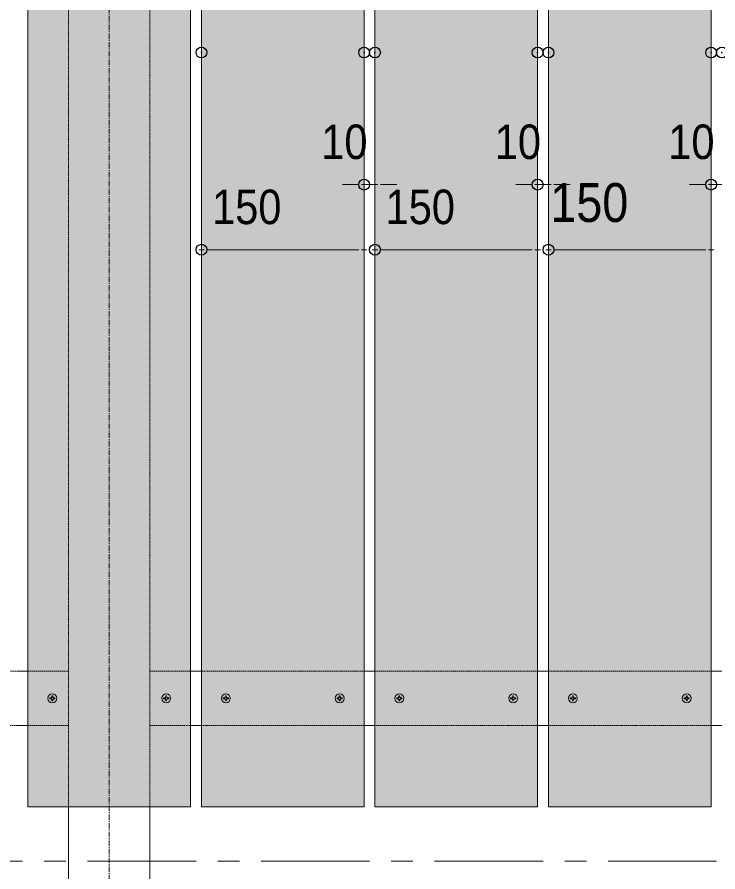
# Model space of a CAD drawing. Units: millimetres, scale not verified. Extents: x -8199 to 8201, y -2963 to 5056.
# Drawn here: x -3160 to -2514, y 921 to 1709 of the extents above; entities that cross this region are included whole.
import ezdxf
from ezdxf.enums import TextEntityAlignment as Align

# ---------------------------------------------------------------- set-up
doc = ezdxf.new("R2010")
doc.units = ezdxf.units.MM
doc.header["$LTSCALE"] = 20
doc.header["$PDMODE"] = 32
doc.header["$PDSIZE"] = 10
doc.linetypes.add('CHAIN1', pattern=[8, 5, -1, 1, -1])
doc.linetypes.add('DASHED1', pattern=[1.8, 1.2, -0.6])
for name, color, linetype, lineweight in [('0-1_一般', 4, 'Continuous', 9), ('0-2_寸法', 7, 'Continuous', 9), ('0-3_0', 7, 'Continuous', 9), ('0-B_ルーバー', 1, 'Continuous', 9)]:
    doc.layers.add(name, color=color, linetype=linetype, lineweight=lineweight)
doc.layers.add('0-4_Defpoints', color=7, linetype='Continuous')
doc.styles.add('Osaka', font='')
doc.styles.get('Osaka').set_extended_font_data('Osaka')

# ---------------------------------------------------------------- blocks, each defined once
blk = doc.blocks.new('グループ-618-1')
at = {"layer": '0-1_一般', "linetype": 'DASHED1'}
for p, q in [((399228.4, -128112), (399978.4, -128112)), ((399978.4, -129112), (399228.4, -129112))]:
    blk.add_line(p, q, dxfattribs=at)
blk = doc.blocks.new('グループ-620-1')
at = {"layer": '0-1_一般'}
blk.add_line((-10.3, 19.2), (-7.1, 47.6), dxfattribs=at)
for points in [[(-19.2, -10.3), (-47.6, -7.1), (-47.6, 7.1), (-19.2, 10.3)], [(-7.1, 47.6), (7.1, 47.6), (10.3, 19.2)], [(19.2, 10.3), (47.6, 7.1), (47.6, -7.1), (19.2, -10.3)], [(10.3, -19.2), (7.1, -47.6), (-7.1, -47.6), (-10.3, -19.2)]]:
    blk.add_lwpolyline(points, dxfattribs=at)
blk.add_circle((0, 0), 82, dxfattribs=at)
for centre, start, end in [((-20.3, 20.3), 276.34019, 353.65981), ((20.3, 20.3), 186.34019, 263.65981), ((-20.3, -20.3), 6.34019, 83.65981), ((20.3, -20.3), 96.34019, 173.65981)]:
    blk.add_arc(centre, 10.1, start, end, dxfattribs=at)
blk = doc.blocks.new('Machine Screw (Metric)-130')
at = {"layer": '0-1_一般'}
blk.add_blockref('グループ-620-1', (0, 0), dxfattribs=at)
blk = doc.blocks.new('グループ-621-1')
at = {"layer": '0-1_一般', "linetype": 'DASHED1'}
for p, q in [((397728.4, -128112), (396978.4, -128112)), ((396978.4, -129112), (397728.4, -129112))]:
    blk.add_line(p, q, dxfattribs=at)
blk = doc.blocks.new('グループ-623-1')
at = {"layer": '0-1_一般'}
blk.add_line((-10.3, 19.2), (-7.1, 47.6), dxfattribs=at)
for points in [[(-19.2, -10.3), (-47.6, -7.1), (-47.6, 7.1), (-19.2, 10.3)], [(-7.1, 47.6), (7.1, 47.6), (10.3, 19.2)], [(19.2, 10.3), (47.6, 7.1), (47.6, -7.1), (19.2, -10.3)], [(10.3, -19.2), (7.1, -47.6), (-7.1, -47.6), (-10.3, -19.2)]]:
    blk.add_lwpolyline(points, dxfattribs=at)
blk.add_circle((0, 0), 82, dxfattribs=at)
for centre, start, end in [((-20.3, 20.3), 276.34019, 353.65981), ((20.3, 20.3), 186.34019, 263.65981), ((-20.3, -20.3), 6.34019, 83.65981), ((20.3, -20.3), 96.34019, 173.65981)]:
    blk.add_arc(centre, 10.1, start, end, dxfattribs=at)
blk = doc.blocks.new('Machine Screw (Metric)-132')
at = {"layer": '0-1_一般'}
blk.add_blockref('グループ-623-1', (0, 0), dxfattribs=at)
blk = doc.blocks.new('グループ-625-1')
at = {"layer": '0-1_一般', "linetype": 'DASHED1'}
blk.add_lwpolyline([(397728.4, -110112), (399228.4, -110112), (399228.4, -130612), (397728.4, -130612)], close=True, dxfattribs=at)
at = {"layer": '0-1_一般'}
blk.add_lwpolyline([(397728.4, -130612), (399228.4, -130612), (399228.4, -136612), (397728.4, -136612)], close=True, dxfattribs=at)
at = {"layer": '0-2_寸法', "linetype": 'CHAIN1'}
blk.add_line((398478.4, -107551.9), (398478.4, -147551.9), dxfattribs=at)
at = {"layer": '0-B_ルーバー'}
blk.add_lwpolyline([(396978.4, -110112), (399978.4, -110112), (399978.4, -130612), (396978.4, -130612)], close=True, dxfattribs=at)
at = {"layer": '0-B_ルーバー', "color": 132}
blk.add_solid([(396978.4, -110112), (396978.4, -130612), (399978.4, -110112), (399978.4, -130612)], dxfattribs=at)
at = {"layer": '0-1_一般'}
for name, p in [('グループ-621-1', (0, 0)), ('グループ-618-1', (0, 0)), ('Machine Screw (Metric)-132', (397428.5, -128612))]:
    blk.add_blockref(name, p, dxfattribs=at)
at = {"layer": '0-1_一般', "xscale": -1}
blk.add_blockref('Machine Screw (Metric)-130', (399528.4, -128612), dxfattribs=at)
blk = doc.blocks.new('グループ-660-1')
at = {"layer": '0-1_一般'}
for p, q in [((409778.4, -128112), (409578.4, -128112)), ((409578.4, -129112), (409778.4, -129112))]:
    blk.add_line(p, q, dxfattribs=at)
blk = doc.blocks.new('グループ-668-1')
at = {"layer": '0-1_一般'}
for p, q in [((406578.4, -128112), (406378.4, -128112)), ((406378.4, -129112), (406578.4, -129112))]:
    blk.add_line(p, q, dxfattribs=at)
blk = doc.blocks.new('グループ-669-1')
at = {"layer": '0-1_一般', "linetype": 'DASHED1'}
for p, q in [((406578.4, -128112), (409578.4, -128112)), ((409578.4, -129112), (406578.4, -129112))]:
    blk.add_line(p, q, dxfattribs=at)
blk = doc.blocks.new('グループ-671-1')
at = {"layer": '0-1_一般'}
blk.add_line((-10.3, 19.2), (-7.1, 47.6), dxfattribs=at)
for points in [[(-19.2, -10.3), (-47.6, -7.1), (-47.6, 7.1), (-19.2, 10.3)], [(-7.1, 47.6), (7.1, 47.6), (10.3, 19.2)], [(19.2, 10.3), (47.6, 7.1), (47.6, -7.1), (19.2, -10.3)], [(10.3, -19.2), (7.1, -47.6), (-7.1, -47.6), (-10.3, -19.2)]]:
    blk.add_lwpolyline(points, dxfattribs=at)
blk.add_circle((0, 0), 82, dxfattribs=at)
for centre, start, end in [((-20.3, 20.3), 276.34019, 353.65981), ((20.3, 20.3), 186.34019, 263.65981), ((-20.3, -20.3), 6.34019, 83.65981), ((20.3, -20.3), 96.34019, 173.65981)]:
    blk.add_arc(centre, 10.1, start, end, dxfattribs=at)
blk = doc.blocks.new('Machine Screw (Metric)-148')
at = {"layer": '0-1_一般'}
blk.add_blockref('グループ-671-1', (0, 0), dxfattribs=at)
blk = doc.blocks.new('グループ-673-1')
at = {"layer": '0-1_一般'}
blk.add_line((-10.3, 19.2), (-7.1, 47.6), dxfattribs=at)
for points in [[(-19.2, -10.3), (-47.6, -7.1), (-47.6, 7.1), (-19.2, 10.3)], [(-7.1, 47.6), (7.1, 47.6), (10.3, 19.2)], [(19.2, 10.3), (47.6, 7.1), (47.6, -7.1), (19.2, -10.3)], [(10.3, -19.2), (7.1, -47.6), (-7.1, -47.6), (-10.3, -19.2)]]:
    blk.add_lwpolyline(points, dxfattribs=at)
blk.add_circle((0, 0), 82, dxfattribs=at)
for centre, start, end in [((-20.3, 20.3), 276.34019, 353.65981), ((20.3, 20.3), 186.34019, 263.65981), ((-20.3, -20.3), 6.34019, 83.65981), ((20.3, -20.3), 96.34019, 173.65981)]:
    blk.add_arc(centre, 10.1, start, end, dxfattribs=at)
blk = doc.blocks.new('Machine Screw (Metric)-150')
at = {"layer": '0-1_一般'}
blk.add_blockref('グループ-673-1', (0, 0), dxfattribs=at)
blk = doc.blocks.new('グループ-676-1')
at = {"layer": '0-1_一般'}
for p, q in [((403378.4, -128112), (403178.4, -128112)), ((403178.4, -129112), (403378.4, -129112))]:
    blk.add_line(p, q, dxfattribs=at)
blk = doc.blocks.new('グループ-677-1')
at = {"layer": '0-1_一般', "linetype": 'DASHED1'}
for p, q in [((403378.4, -128112), (406378.4, -128112)), ((406378.4, -129112), (403378.4, -129112))]:
    blk.add_line(p, q, dxfattribs=at)
blk = doc.blocks.new('グループ-679-1')
at = {"layer": '0-1_一般'}
blk.add_line((-10.3, 19.2), (-7.1, 47.6), dxfattribs=at)
for points in [[(-19.2, -10.3), (-47.6, -7.1), (-47.6, 7.1), (-19.2, 10.3)], [(-7.1, 47.6), (7.1, 47.6), (10.3, 19.2)], [(19.2, 10.3), (47.6, 7.1), (47.6, -7.1), (19.2, -10.3)], [(10.3, -19.2), (7.1, -47.6), (-7.1, -47.6), (-10.3, -19.2)]]:
    blk.add_lwpolyline(points, dxfattribs=at)
blk.add_circle((0, 0), 82, dxfattribs=at)
for centre, start, end in [((-20.3, 20.3), 276.34019, 353.65981), ((20.3, 20.3), 186.34019, 263.65981), ((-20.3, -20.3), 6.34019, 83.65981), ((20.3, -20.3), 96.34019, 173.65981)]:
    blk.add_arc(centre, 10.1, start, end, dxfattribs=at)
blk = doc.blocks.new('Machine Screw (Metric)-152')
at = {"layer": '0-1_一般'}
blk.add_blockref('グループ-679-1', (0, 0), dxfattribs=at)
blk = doc.blocks.new('グループ-681-1')
at = {"layer": '0-1_一般'}
blk.add_line((-10.3, 19.2), (-7.1, 47.6), dxfattribs=at)
for points in [[(-19.2, -10.3), (-47.6, -7.1), (-47.6, 7.1), (-19.2, 10.3)], [(-7.1, 47.6), (7.1, 47.6), (10.3, 19.2)], [(19.2, 10.3), (47.6, 7.1), (47.6, -7.1), (19.2, -10.3)], [(10.3, -19.2), (7.1, -47.6), (-7.1, -47.6), (-10.3, -19.2)]]:
    blk.add_lwpolyline(points, dxfattribs=at)
blk.add_circle((0, 0), 82, dxfattribs=at)
for centre, start, end in [((-20.3, 20.3), 276.34019, 353.65981), ((20.3, 20.3), 186.34019, 263.65981), ((-20.3, -20.3), 6.34019, 83.65981), ((20.3, -20.3), 96.34019, 173.65981)]:
    blk.add_arc(centre, 10.1, start, end, dxfattribs=at)
blk = doc.blocks.new('Machine Screw (Metric)-154')
at = {"layer": '0-1_一般'}
blk.add_blockref('グループ-681-1', (0, 0), dxfattribs=at)
blk = doc.blocks.new('グループ-684-1')
at = {"layer": '0-1_一般'}
for p, q in [((400178.4, -128112), (399978.4, -128112)), ((399978.4, -129112), (400178.4, -129112))]:
    blk.add_line(p, q, dxfattribs=at)
blk = doc.blocks.new('グループ-685-1')
at = {"layer": '0-1_一般', "linetype": 'DASHED1'}
for p, q in [((400178.4, -128112), (403178.4, -128112)), ((403178.4, -129112), (400178.4, -129112))]:
    blk.add_line(p, q, dxfattribs=at)
blk = doc.blocks.new('グループ-687-1')
at = {"layer": '0-1_一般'}
blk.add_line((-10.3, 19.2), (-7.1, 47.6), dxfattribs=at)
for points in [[(-19.2, -10.3), (-47.6, -7.1), (-47.6, 7.1), (-19.2, 10.3)], [(-7.1, 47.6), (7.1, 47.6), (10.3, 19.2)], [(19.2, 10.3), (47.6, 7.1), (47.6, -7.1), (19.2, -10.3)], [(10.3, -19.2), (7.1, -47.6), (-7.1, -47.6), (-10.3, -19.2)]]:
    blk.add_lwpolyline(points, dxfattribs=at)
blk.add_circle((0, 0), 82, dxfattribs=at)
for centre, start, end in [((-20.3, 20.3), 276.34019, 353.65981), ((20.3, 20.3), 186.34019, 263.65981), ((-20.3, -20.3), 6.34019, 83.65981), ((20.3, -20.3), 96.34019, 173.65981)]:
    blk.add_arc(centre, 10.1, start, end, dxfattribs=at)
blk = doc.blocks.new('Machine Screw (Metric)-156')
at = {"layer": '0-1_一般'}
blk.add_blockref('グループ-687-1', (0, 0), dxfattribs=at)
blk = doc.blocks.new('グループ-689-1')
at = {"layer": '0-1_一般'}
blk.add_line((-10.3, 19.2), (-7.1, 47.6), dxfattribs=at)
for points in [[(-19.2, -10.3), (-47.6, -7.1), (-47.6, 7.1), (-19.2, 10.3)], [(-7.1, 47.6), (7.1, 47.6), (10.3, 19.2)], [(19.2, 10.3), (47.6, 7.1), (47.6, -7.1), (19.2, -10.3)], [(10.3, -19.2), (7.1, -47.6), (-7.1, -47.6), (-10.3, -19.2)]]:
    blk.add_lwpolyline(points, dxfattribs=at)
blk.add_circle((0, 0), 82, dxfattribs=at)
for centre, start, end in [((-20.3, 20.3), 276.34019, 353.65981), ((20.3, 20.3), 186.34019, 263.65981), ((-20.3, -20.3), 6.34019, 83.65981), ((20.3, -20.3), 96.34019, 173.65981)]:
    blk.add_arc(centre, 10.1, start, end, dxfattribs=at)
blk = doc.blocks.new('Machine Screw (Metric)-158')
at = {"layer": '0-1_一般'}
blk.add_blockref('グループ-689-1', (0, 0), dxfattribs=at)
blk = doc.blocks.new('グループ-692-1')
at = {"layer": '0-1_一般'}
for p, q in [((396978.4, -128112), (396778.4, -128112)), ((396778.4, -129112), (396978.4, -129112))]:
    blk.add_line(p, q, dxfattribs=at)
blk = doc.blocks.new('グループ-695-1')
at = {"layer": '0-1_一般', "linetype": 'DASHED1'}
for p, q in [((393778.4, -128112), (396778.4, -128112)), ((396778.4, -129112), (393778.4, -129112))]:
    blk.add_line(p, q, dxfattribs=at)
blk = doc.blocks.new('_DOT')
at = {"layer": '0-3_0'}
for p, q in [((-10, 0), (-20, 0)), ((-5, 0), (5, 0))]:
    blk.add_line(p, q, dxfattribs=at)

msp = doc.modelspace()

# ---------------------------------------------------------------- linework, layer by layer
at = {"layer": '0-1_一般', "linetype": 'CHAIN1'}
msp.add_line((-3575.34, 931.3), (-975.34, 931.3), dxfattribs=at)
at = {"layer": '0-2_寸法'}
for p, q in [((-2990.34, 1656.6), (-2990.34, 1494.88)), ((-2840.34, 1656.6), (-2840.34, 1494.88)), ((-2840.34, 1656.6), (-2840.34, 1554.88)), ((-2830.34, 1656.6), (-2830.34, 1494.88)), ((-2830.34, 1656.6), (-2830.34, 1554.88)), ((-2680.34, 1656.6), (-2680.34, 1494.88)), ((-2680.34, 1656.6), (-2680.34, 1554.88)), ((-2670.34, 1656.6), (-2670.34, 1494.88)), ((-2670.34, 1656.6), (-2670.34, 1554.88)), ((-2520.34, 1656.6), (-2520.34, 1494.88)), ((-2520.34, 1656.6), (-2520.34, 1554.88)), ((-2850.35, 1554.88), (-2860.37, 1554.88)), ((-2830.34, 1554.88), (-2840.34, 1554.88)), ((-2820.32, 1554.88), (-2810.31, 1554.88)), ((-2690.35, 1554.88), (-2700.37, 1554.88)), ((-2670.34, 1554.88), (-2680.34, 1554.88)), ((-2660.32, 1554.88), (-2650.31, 1554.88)), ((-2530.35, 1554.88), (-2540.37, 1554.88)), ((-2510.34, 1554.88), (-2520.34, 1554.88)), ((-2850.35, 1494.88), (-2980.32, 1494.88)), ((-2690.35, 1494.88), (-2820.32, 1494.88)), ((-2530.35, 1494.88), (-2660.32, 1494.88))]:
    msp.add_line(p, q, dxfattribs=at)
at = {"layer": '0-4_Defpoints'}
for p in [(-2990.34, 1676.6), (-2840.34, 1676.6), (-2830.34, 1676.6), (-2680.34, 1676.6), (-2670.34, 1676.6), (-2520.34, 1676.6), (-2510.34, 1676.6), (-2840.34, 1554.88), (-2680.34, 1554.88), (-2520.34, 1554.88), (-2990.34, 1494.88), (-2830.34, 1494.88), (-2670.34, 1494.88)]:
    msp.add_point(p, dxfattribs=at)
at = {"layer": '0-B_ルーバー'}
for points in [[(-2990.34, 2006.3), (-2840.34, 2006.3), (-2840.34, 981.3), (-2990.34, 981.3)], [(-2830.34, 2006.3), (-2680.34, 2006.3), (-2680.34, 981.3), (-2830.34, 981.3)], [(-2670.34, 2006.3), (-2520.34, 2006.3), (-2520.34, 981.3), (-2670.34, 981.3)]]:
    msp.add_lwpolyline(points, close=True, dxfattribs=at)
at = {"layer": '0-B_ルーバー', "color": 132}
for points in [[(-2990.34, 2006.3), (-2990.34, 981.3), (-2840.34, 2006.3), (-2840.34, 981.3)], [(-2830.34, 2006.3), (-2830.34, 981.3), (-2680.34, 2006.3), (-2680.34, 981.3)], [(-2670.34, 2006.3), (-2670.34, 981.3), (-2520.34, 2006.3), (-2520.34, 981.3)]]:
    msp.add_solid(points, dxfattribs=at)

# ---------------------------------------------------------------- block references
at = {"layer": '0-1_一般', "yscale": 0.05}
for name, p, xscale in [('グループ-625-1', (-22999.26, 7511.9), 0.05), ('グループ-695-1', (-22999.26, 7511.9), 0.05), ('グループ-692-1', (-22999.26, 7511.9), 0.05), ('グループ-684-1', (-22999.26, 7511.9), 0.05), ('グループ-685-1', (-22999.26, 7511.9), 0.05), ('グループ-676-1', (-22999.26, 7511.9), 0.05), ('グループ-677-1', (-22999.26, 7511.9), 0.05), ('グループ-668-1', (-22999.26, 7511.9), 0.05), ('グループ-669-1', (-22999.26, 7511.9), 0.05), ('グループ-660-1', (-22999.26, 7511.9), 0.05), ('Machine Screw (Metric)-158', (-2967.83, 1081.3), 0.05), ('Machine Screw (Metric)-156', (-2862.84, 1081.3), -0.05), ('Machine Screw (Metric)-154', (-2807.83, 1081.3), 0.05), ('Machine Screw (Metric)-152', (-2702.84, 1081.3), -0.05), ('Machine Screw (Metric)-150', (-2647.83, 1081.3), 0.05), ('Machine Screw (Metric)-148', (-2542.84, 1081.3), -0.05)]:
    msp.add_blockref(name, p, dxfattribs=dict(at, xscale=xscale))
at = {"layer": '0-2_寸法', "xscale": 0.5007446, "yscale": 0.5007446}
for p in [(-2840.34, 1554.88), (-2680.34, 1554.88), (-2520.34, 1554.88), (-2840.34, 1494.88), (-2680.34, 1494.88), (-2520.34, 1494.88)]:
    msp.add_blockref('_DOT', p, dxfattribs=at)
at = {"layer": '0-2_寸法', "xscale": 0.5007446, "yscale": 0.5007446, "rotation": 180}
for p in [(-2830.34, 1554.88), (-2670.34, 1554.88), (-2990.34, 1494.88), (-2830.34, 1494.88), (-2670.34, 1494.88)]:
    msp.add_blockref('_DOT', p, dxfattribs=at)

# ---------------------------------------------------------------- texts
at = {"layer": '0-2_寸法', "style": 'Osaka', "width": 0.9}
for s, height, p in [('10', 31.82, (-2879.81, 1568.89)), ('10', 31.82, (-2719.81, 1568.89)), ('10', 31.82, (-2559.81, 1568.89)), ('150', 35.82, (-2668.63, 1509.7)), ('150', 31.82, (-2980.49, 1508.89)), ('150', 31.82, (-2820.49, 1508.89))]:
    msp.add_text(s, height=height, dxfattribs=at).set_placement(p, align=Align.BOTTOM_LEFT)

doc.saveas('drawing.dxf')
